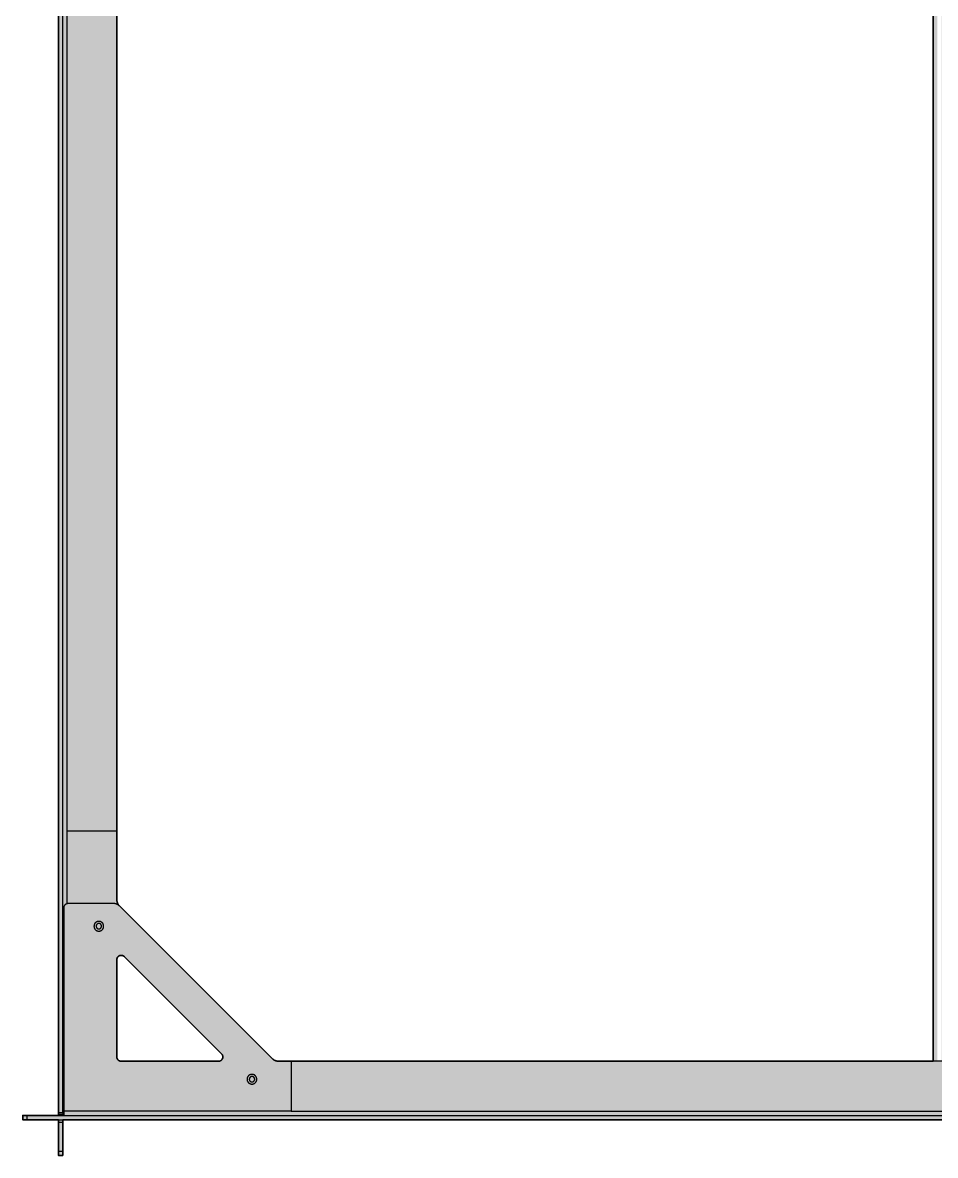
# Model space of a CAD drawing. Header units: millimetres. Extents: x 0 to 4956, y -1567 to 527.
# Drawn here: x 3262 to 4105, y -1567 to -520 of the extents above; entities that cross this region are included whole.
import ezdxf

# ---------------------------------------------------------------- set-up
doc = ezdxf.new("R2010")
doc.units = ezdxf.units.MM
doc.layers.add('Blocks', color=7, linetype='Continuous')
doc.layers.add('Blocks$Fill', color=7, linetype='Continuous', true_color=0xffffff)
doc.layers.add('Blocks$Inner', color=7, linetype='Continuous', lineweight=25, true_color=0x007f00)
doc.layers.add('Blocks$Outline', color=7, linetype='Continuous', lineweight=35, true_color=0xff3f3f)

# ---------------------------------------------------------------- blocks, each defined once
blk = doc.blocks.new('Connect bed 160x200 Top')
at = {"layer": 'Blocks$Fill'}
h = blk.add_hatch(color=256, dxfattribs=at)
h.paths.add_polyline_path([(296.5, -972.4), (296.5, -1003.2), (292.5, -1003.2), (292.5, -999.2), (292.5, -972.4), (292.5, -970.4), (292.5, -970.2), (263.5, -970.2), (259.5, -970.2), (259.5, -966.2), (263.5, -966.2), (292.5, -966.2), (292.5, -965.7), (292.5, -965.5), (292.5, 1053.3), (292.5, 1053.8), (259.5, 1053.8), (259.5, 1057.8), (263.3, 1057.8), (263.5, 1057.8), (292.5, 1057.8), (292.5, 1058), (292.5, 1086.8), (292.5, 1090.8), (296.5, 1090.8), (296.5, 1086.8), (296.5, 1058), (296.5, 1057.8), (1650, 1057.8), (1916.5, 1057.8), (1916.5, 1058), (1916.5, 1060), (1916.5, 1086.8), (1916.5, 1090.8), (1920.5, 1090.8), (1920.5, 1086.8), (1920.5, 1060), (1920.5, 1057.8), (1953.5, 1057.8), (1953.5, 1053.8), (1949.5, 1053.8), (1920.5, 1053.8), (1920.5, 1053.1), (1920.5, 1051.1), (1920.5, -965.5), (1920.5, -966.2), (1953.5, -966.2), (1953.5, -970.2), (1949.5, -970.2), (1920.5, -970.2), (1920.5, -970.4), (1920.5, -972.4), (1920.5, -999.2), (1920.5, -1003.2), (1916.5, -1003.2), (1916.5, -999.2), (1916.5, -972.4), (1916.5, -970.2), (1650, -970.2), (296.5, -970.2), (296.5, -970.4)], flags=0)
h.paths.add_polyline_path([(346.5, 1000), (346.5, 999.8), (346.5, 909.9), (346.5, 909.8), (346.5, 909.6), (346.5, 909.5), (346.5, 909.4), (346.5, 909.2), (346.6, 909.1), (346.6, 909), (346.6, 908.8), (346.7, 908.7), (346.7, 908.6), (346.8, 908.4), (346.8, 908.3), (346.9, 908.2), (346.9, 908), (347, 907.9), (347.1, 907.8), (347.2, 907.7), (347.2, 907.6), (347.3, 907.5), (347.4, 907.4), (347.5, 907.3), (347.6, 907.2), (347.7, 907.1), (347.8, 907), (347.9, 906.9), (348, 906.8), (348.1, 906.7), (348.2, 906.6), (348.3, 906.5), (348.5, 906.5), (348.6, 906.4), (348.7, 906.3), (348.8, 906.3), (349, 906.2), (349.1, 906.2), (349.2, 906.1), (349.3, 906.1), (349.5, 906), (349.6, 906), (349.8, 906), (349.9, 906), (350, 905.9), (350.2, 905.9), (350.3, 905.9), (350.4, 905.9), (350.6, 905.9), (350.7, 905.9), (350.9, 905.9), (351, 905.9), (351.1, 906), (351.3, 906), (351.4, 906), (351.5, 906.1), (351.7, 906.1), (351.8, 906.1), (351.9, 906.2), (352.1, 906.2), (352.2, 906.3), (352.3, 906.4), (352.4, 906.4), (352.6, 906.5), (352.7, 906.6), (352.8, 906.6), (352.9, 906.7), (353, 906.8), (353.1, 906.9), (353.2, 907), (353.3, 907.1), (443.2, 997), (443.3, 997.1), (443.4, 997.2), (443.5, 997.3), (443.6, 997.4), (443.7, 997.5), (443.8, 997.6), (443.8, 997.8), (443.9, 997.9), (444, 998), (444, 998.1), (444.1, 998.3), (444.1, 998.4), (444.2, 998.5), (444.2, 998.6), (444.3, 998.8), (444.3, 998.9), (444.3, 999.1), (444.4, 999.2), (444.4, 999.3), (444.4, 999.5), (444.4, 999.6), (444.4, 999.7), (444.4, 999.9), (444.4, 1000), (444.4, 1000.2), (444.4, 1000.3), (444.4, 1000.4), (444.3, 1000.6), (444.3, 1000.7), (444.3, 1000.8), (444.2, 1001), (444.2, 1001.1), (444.1, 1001.2), (444.1, 1001.4), (444, 1001.5), (444, 1001.6), (443.9, 1001.7), (443.9, 1001.9), (443.8, 1002), (443.7, 1002.1), (443.6, 1002.2), (443.5, 1002.3), (443.5, 1002.4), (443.4, 1002.5), (443.3, 1002.6), (443.2, 1002.7), (443.1, 1002.8), (443, 1002.9), (442.9, 1003), (442.7, 1003.1), (442.6, 1003.2), (442.5, 1003.2), (442.4, 1003.3), (442.3, 1003.4), (442.1, 1003.4), (442, 1003.5), (441.9, 1003.5), (441.8, 1003.6), (441.6, 1003.6), (441.5, 1003.7), (441.4, 1003.7), (441.2, 1003.7), (441.1, 1003.8), (441, 1003.8), (440.8, 1003.8), (440.7, 1003.8), (440.5, 1003.8), (440.4, 1003.8), (350.5, 1003.8), (350.3, 1003.8), (350.2, 1003.8), (350.1, 1003.8), (349.9, 1003.8), (349.8, 1003.8), (349.7, 1003.7), (349.5, 1003.7), (349.4, 1003.7), (349.3, 1003.6), (349.1, 1003.6), (349, 1003.6), (348.9, 1003.5), (348.8, 1003.4), (348.6, 1003.4), (348.5, 1003.3), (348.4, 1003.2), (348.3, 1003.2), (348.2, 1003.1), (348.1, 1003), (348, 1002.9), (347.9, 1002.8), (347.8, 1002.8), (347.7, 1002.7), (347.6, 1002.6), (347.5, 1002.5), (347.4, 1002.4), (347.3, 1002.2), (347.2, 1002.1), (347.1, 1002), (347.1, 1001.9), (347, 1001.8), (346.9, 1001.7), (346.9, 1001.5), (346.8, 1001.4), (346.8, 1001.3), (346.7, 1001.2), (346.7, 1001), (346.6, 1000.9), (346.6, 1000.8), (346.6, 1000.6), (346.5, 1000.5), (346.5, 1000.4), (346.5, 1000.2), (346.5, 1000.1)], flags=0)
h.paths.add_polyline_path([(1772.6, 1003.8), (1772.4, 1003.8), (1772.3, 1003.8), (1772.2, 1003.8), (1772, 1003.8), (1771.9, 1003.8), (1771.7, 1003.7), (1771.6, 1003.7), (1771.5, 1003.7), (1771.3, 1003.6), (1771.2, 1003.6), (1771.1, 1003.5), (1771, 1003.5), (1770.8, 1003.4), (1770.7, 1003.4), (1770.6, 1003.3), (1770.5, 1003.2), (1770.3, 1003.2), (1770.2, 1003.1), (1770.1, 1003), (1770, 1002.9), (1769.9, 1002.8), (1769.8, 1002.7), (1769.7, 1002.6), (1769.6, 1002.5), (1769.5, 1002.4), (1769.4, 1002.3), (1769.3, 1002.2), (1769.3, 1002.1), (1769.2, 1002), (1769.1, 1001.9), (1769.1, 1001.7), (1769, 1001.6), (1768.9, 1001.5), (1768.9, 1001.4), (1768.8, 1001.2), (1768.8, 1001.1), (1768.7, 1001), (1768.7, 1000.8), (1768.7, 1000.7), (1768.6, 1000.6), (1768.6, 1000.4), (1768.6, 1000.3), (1768.6, 1000.2), (1768.6, 1000), (1768.6, 999.9), (1768.6, 999.7), (1768.6, 999.6), (1768.6, 999.5), (1768.6, 999.3), (1768.6, 999.2), (1768.6, 999.1), (1768.7, 998.9), (1768.7, 998.8), (1768.7, 998.6), (1768.8, 998.5), (1768.8, 998.4), (1768.9, 998.3), (1768.9, 998.1), (1769, 998), (1769.1, 997.9), (1769.1, 997.8), (1769.2, 997.6), (1769.3, 997.5), (1769.4, 997.4), (1769.5, 997.3), (1769.6, 997.2), (1769.6, 997.1), (1769.7, 997), (1859.7, 907.1), (1859.8, 907), (1859.9, 906.9), (1860, 906.8), (1860.1, 906.7), (1860.2, 906.6), (1860.3, 906.6), (1860.4, 906.5), (1860.5, 906.4), (1860.7, 906.4), (1860.8, 906.3), (1860.9, 906.2), (1861, 906.2), (1861.2, 906.1), (1861.3, 906.1), (1861.4, 906.1), (1861.6, 906), (1861.7, 906), (1861.8, 906), (1862, 905.9), (1862.1, 905.9), (1862.3, 905.9), (1862.4, 905.9), (1862.5, 905.9), (1862.7, 905.9), (1862.8, 905.9), (1862.9, 905.9), (1863.1, 906), (1863.2, 906), (1863.4, 906), (1863.5, 906), (1863.6, 906.1), (1863.8, 906.1), (1863.9, 906.2), (1864, 906.2), (1864.1, 906.3), (1864.3, 906.3), (1864.4, 906.4), (1864.5, 906.5), (1864.6, 906.5), (1864.7, 906.6), (1864.9, 906.7), (1865, 906.8), (1865.1, 906.9), (1865.2, 907), (1865.3, 907.1), (1865.4, 907.2), (1865.5, 907.3), (1865.6, 907.4), (1865.7, 907.5), (1865.7, 907.6), (1865.8, 907.7), (1865.9, 907.8), (1866, 907.9), (1866, 908), (1866.1, 908.2), (1866.1, 908.3), (1866.2, 908.4), (1866.2, 908.6), (1866.3, 908.7), (1866.3, 908.8), (1866.4, 909), (1866.4, 909.1), (1866.4, 909.2), (1866.4, 909.4), (1866.5, 909.5), (1866.5, 909.6), (1866.5, 909.8), (1866.5, 909.9), (1866.5, 999.8), (1866.5, 1000), (1866.5, 1000.1), (1866.5, 1000.2), (1866.4, 1000.4), (1866.4, 1000.5), (1866.4, 1000.7), (1866.4, 1000.8), (1866.3, 1000.9), (1866.3, 1001.1), (1866.2, 1001.2), (1866.2, 1001.3), (1866.1, 1001.5), (1866.1, 1001.6), (1866, 1001.7), (1866, 1001.8), (1865.9, 1002), (1865.8, 1002.1), (1865.7, 1002.2), (1865.6, 1002.3), (1865.6, 1002.4), (1865.5, 1002.5), (1865.4, 1002.6), (1865.3, 1002.7), (1865.2, 1002.8), (1865.1, 1002.9), (1864.9, 1003), (1864.8, 1003.1), (1864.7, 1003.1), (1864.6, 1003.2), (1864.5, 1003.3), (1864.4, 1003.4), (1864.2, 1003.4), (1864.1, 1003.5), (1864, 1003.5), (1863.9, 1003.6), (1863.7, 1003.6), (1863.6, 1003.7), (1863.5, 1003.7), (1863.3, 1003.7), (1863.2, 1003.8), (1863, 1003.8), (1862.9, 1003.8), (1862.8, 1003.8), (1862.6, 1003.8), (1862.5, 1003.8)], flags=0)
h.paths.add_polyline_path([(1866.5, -912.3), (1866.5, -912.2), (1866.5, -822.3), (1866.5, -822.1), (1866.5, -822), (1866.5, -821.8), (1866.4, -821.7), (1866.4, -821.6), (1866.4, -821.4), (1866.4, -821.3), (1866.3, -821.2), (1866.3, -821), (1866.2, -820.9), (1866.2, -820.8), (1866.1, -820.6), (1866.1, -820.5), (1866, -820.4), (1866, -820.3), (1865.9, -820.1), (1865.8, -820), (1865.7, -819.9), (1865.7, -819.8), (1865.6, -819.7), (1865.5, -819.6), (1865.4, -819.5), (1865.3, -819.4), (1865.2, -819.3), (1865.1, -819.2), (1865, -819.1), (1864.9, -819), (1864.7, -819), (1864.6, -818.9), (1864.5, -818.8), (1864.4, -818.7), (1864.3, -818.7), (1864.1, -818.6), (1864, -818.6), (1863.9, -818.5), (1863.8, -818.5), (1863.6, -818.4), (1863.5, -818.4), (1863.4, -818.3), (1863.2, -818.3), (1863.1, -818.3), (1862.9, -818.3), (1862.8, -818.3), (1862.7, -818.3), (1862.5, -818.3), (1862.4, -818.3), (1862.3, -818.3), (1862.1, -818.3), (1862, -818.3), (1861.8, -818.3), (1861.7, -818.3), (1861.6, -818.4), (1861.4, -818.4), (1861.3, -818.4), (1861.2, -818.5), (1861, -818.5), (1860.9, -818.6), (1860.8, -818.6), (1860.7, -818.7), (1860.5, -818.8), (1860.4, -818.8), (1860.3, -818.9), (1860.2, -819), (1860.1, -819.1), (1860, -819.1), (1859.9, -819.2), (1859.8, -819.3), (1859.7, -819.4), (1769.7, -909.3), (1769.6, -909.4), (1769.6, -909.5), (1769.5, -909.6), (1769.4, -909.8), (1769.3, -909.9), (1769.2, -910), (1769.1, -910.1), (1769.1, -910.2), (1769, -910.3), (1768.9, -910.5), (1768.9, -910.6), (1768.8, -910.7), (1768.8, -910.9), (1768.7, -911), (1768.7, -911.1), (1768.7, -911.3), (1768.6, -911.4), (1768.6, -911.5), (1768.6, -911.7), (1768.6, -911.8), (1768.6, -911.9), (1768.6, -912.1), (1768.6, -912.2), (1768.6, -912.4), (1768.6, -912.5), (1768.6, -912.6), (1768.6, -912.8), (1768.6, -912.9), (1768.7, -913), (1768.7, -913.2), (1768.7, -913.3), (1768.8, -913.4), (1768.8, -913.6), (1768.9, -913.7), (1768.9, -913.8), (1769, -914), (1769.1, -914.1), (1769.1, -914.2), (1769.2, -914.3), (1769.3, -914.4), (1769.3, -914.5), (1769.4, -914.7), (1769.5, -914.8), (1769.6, -914.9), (1769.7, -915), (1769.8, -915.1), (1769.9, -915.2), (1770, -915.2), (1770.1, -915.3), (1770.2, -915.4), (1770.3, -915.5), (1770.5, -915.6), (1770.6, -915.6), (1770.7, -915.7), (1770.8, -915.8), (1771, -915.8), (1771.1, -915.9), (1771.2, -915.9), (1771.3, -916), (1771.5, -916), (1771.6, -916.1), (1771.7, -916.1), (1771.9, -916.1), (1772, -916.1), (1772.2, -916.1), (1772.3, -916.2), (1772.4, -916.2), (1772.6, -916.2), (1862.5, -916.2), (1862.6, -916.2), (1862.8, -916.2), (1862.9, -916.1), (1863, -916.1), (1863.2, -916.1), (1863.3, -916.1), (1863.5, -916), (1863.6, -916), (1863.7, -916), (1863.9, -915.9), (1864, -915.9), (1864.1, -915.8), (1864.2, -915.8), (1864.4, -915.7), (1864.5, -915.6), (1864.6, -915.6), (1864.7, -915.5), (1864.8, -915.4), (1864.9, -915.3), (1865.1, -915.2), (1865.2, -915.1), (1865.3, -915), (1865.4, -914.9), (1865.5, -914.8), (1865.6, -914.7), (1865.6, -914.6), (1865.7, -914.5), (1865.8, -914.4), (1865.9, -914.3), (1866, -914.2), (1866, -914), (1866.1, -913.9), (1866.1, -913.8), (1866.2, -913.7), (1866.2, -913.5), (1866.3, -913.4), (1866.3, -913.3), (1866.4, -913.1), (1866.4, -913), (1866.4, -912.9), (1866.4, -912.7), (1866.5, -912.6), (1866.5, -912.4)], flags=0)
h.paths.add_polyline_path([(1108.5, -916.2), (1108.5, 1003.8), (1104.5, 1003.8), (1104.5, -916.2)], flags=0)
h.paths.add_polyline_path([(440.4, -916.2), (440.5, -916.2), (440.7, -916.2), (440.8, -916.1), (441, -916.1), (441.1, -916.1), (441.2, -916.1), (441.4, -916.1), (441.5, -916), (441.6, -916), (441.8, -915.9), (441.9, -915.9), (442, -915.8), (442.1, -915.8), (442.3, -915.7), (442.4, -915.6), (442.5, -915.6), (442.6, -915.5), (442.7, -915.4), (442.9, -915.3), (443, -915.2), (443.1, -915.2), (443.2, -915.1), (443.3, -915), (443.4, -914.9), (443.5, -914.8), (443.5, -914.7), (443.6, -914.5), (443.7, -914.4), (443.8, -914.3), (443.9, -914.2), (443.9, -914.1), (444, -914), (444, -913.8), (444.1, -913.7), (444.1, -913.6), (444.2, -913.4), (444.2, -913.3), (444.3, -913.2), (444.3, -913), (444.3, -912.9), (444.4, -912.8), (444.4, -912.6), (444.4, -912.5), (444.4, -912.4), (444.4, -912.2), (444.4, -912.1), (444.4, -911.9), (444.4, -911.8), (444.4, -911.7), (444.4, -911.5), (444.3, -911.4), (444.3, -911.3), (444.3, -911.1), (444.2, -911), (444.2, -910.9), (444.1, -910.7), (444.1, -910.6), (444, -910.5), (444, -910.3), (443.9, -910.2), (443.8, -910.1), (443.8, -910), (443.7, -909.9), (443.6, -909.8), (443.5, -909.6), (443.4, -909.5), (443.3, -909.4), (443.2, -909.3), (353.3, -819.4), (353.2, -819.3), (353.1, -819.2), (353, -819.1), (352.9, -819.1), (352.8, -819), (352.7, -818.9), (352.6, -818.8), (352.4, -818.8), (352.3, -818.7), (352.2, -818.6), (352.1, -818.6), (351.9, -818.5), (351.8, -818.5), (351.7, -818.4), (351.5, -818.4), (351.4, -818.4), (351.3, -818.3), (351.1, -818.3), (351, -818.3), (350.9, -818.3), (350.7, -818.3), (350.6, -818.3), (350.4, -818.3), (350.3, -818.3), (350.2, -818.3), (350, -818.3), (349.9, -818.3), (349.8, -818.3), (349.6, -818.3), (349.5, -818.4), (349.3, -818.4), (349.2, -818.5), (349.1, -818.5), (349, -818.6), (348.8, -818.6), (348.7, -818.7), (348.6, -818.7), (348.5, -818.8), (348.3, -818.9), (348.2, -819), (348.1, -819), (348, -819.1), (347.9, -819.2), (347.8, -819.3), (347.7, -819.4), (347.6, -819.5), (347.5, -819.6), (347.4, -819.7), (347.3, -819.8), (347.2, -819.9), (347.2, -820), (347.1, -820.1), (347, -820.3), (346.9, -820.4), (346.9, -820.5), (346.8, -820.6), (346.8, -820.8), (346.7, -820.9), (346.7, -821), (346.6, -821.2), (346.6, -821.3), (346.6, -821.4), (346.5, -821.6), (346.5, -821.7), (346.5, -821.8), (346.5, -822), (346.5, -822.1), (346.5, -822.3), (346.5, -912.2), (346.5, -912.3), (346.5, -912.4), (346.5, -912.6), (346.5, -912.7), (346.5, -912.8), (346.6, -913), (346.6, -913.1), (346.6, -913.2), (346.7, -913.4), (346.7, -913.5), (346.8, -913.6), (346.8, -913.8), (346.9, -913.9), (346.9, -914), (347, -914.1), (347.1, -914.2), (347.1, -914.4), (347.2, -914.5), (347.3, -914.6), (347.4, -914.7), (347.5, -914.8), (347.6, -914.9), (347.7, -915), (347.8, -915.1), (347.9, -915.2), (348, -915.3), (348.1, -915.4), (348.2, -915.4), (348.3, -915.5), (348.4, -915.6), (348.5, -915.7), (348.6, -915.7), (348.8, -915.8), (348.9, -915.8), (349, -915.9), (349.1, -915.9), (349.3, -916), (349.4, -916), (349.5, -916.1), (349.7, -916.1), (349.8, -916.1), (349.9, -916.1), (350.1, -916.1), (350.2, -916.2), (350.3, -916.2), (350.5, -916.2)], flags=0)
h.paths.add_polyline_path([(1112.5, -916.2), (1650, -916.2), (1705.5, -916.2), (1717.4, -916.2), (1717.7, -916.2), (1718, -916.1), (1718.3, -916.1), (1718.5, -916.1), (1718.8, -916), (1719.1, -915.9), (1719.3, -915.9), (1719.6, -915.8), (1719.9, -915.7), (1720.1, -915.6), (1720.4, -915.5), (1720.6, -915.4), (1720.9, -915.3), (1721.1, -915.1), (1721.3, -915), (1721.6, -914.9), (1721.8, -914.7), (1722, -914.5), (1722.2, -914.4), (1722.4, -914.2), (1722.6, -914), (1722.8, -913.8), (1864.1, -772.5), (1864.5, -772.1), (1864.7, -771.9), (1864.9, -771.7), (1865, -771.5), (1865.2, -771.2), (1865.3, -771), (1865.5, -770.8), (1865.6, -770.5), (1865.7, -770.3), (1865.8, -770), (1865.9, -769.8), (1866, -769.5), (1866.1, -769.3), (1866.2, -769), (1866.3, -768.7), (1866.3, -768.5), (1866.4, -768.2), (1866.4, -767.9), (1866.4, -767.7), (1866.5, -767.4), (1866.5, -767.1), (1866.5, -766.9), (1866.5, 854.8), (1866.5, 855.1), (1866.4, 855.3), (1866.4, 855.6), (1866.4, 855.9), (1866.3, 856.1), (1866.3, 856.4), (1866.2, 856.7), (1866.1, 856.9), (1866, 857.2), (1865.9, 857.5), (1865.8, 857.7), (1865.7, 858), (1865.6, 858.2), (1865.5, 858.4), (1865.3, 858.7), (1865.2, 858.9), (1865, 859.1), (1864.9, 859.4), (1864.7, 859.6), (1864.5, 859.8), (1864.3, 860), (1864.1, 860.2), (1722.6, 1001.7), (1722.4, 1001.9), (1722.2, 1002), (1722, 1002.2), (1721.8, 1002.4), (1721.6, 1002.5), (1721.3, 1002.7), (1721.1, 1002.8), (1720.9, 1002.9), (1720.6, 1003.1), (1720.4, 1003.2), (1720.1, 1003.3), (1719.9, 1003.4), (1719.6, 1003.5), (1719.3, 1003.5), (1719.1, 1003.6), (1718.8, 1003.7), (1718.5, 1003.7), (1718.3, 1003.8), (1718, 1003.8), (1717.7, 1003.8), (1717.4, 1003.8), (1717.2, 1003.8), (1705.5, 1003.8), (1650, 1003.8), (1112.5, 1003.8)], flags=0)
h.paths.add_polyline_path([(507.5, -916.2), (1100.5, -916.2), (1100.5, 1003.8), (507.5, 1003.8), (495.8, 1003.8), (495.3, 1003.8), (495, 1003.8), (494.7, 1003.8), (494.4, 1003.7), (494.2, 1003.7), (493.9, 1003.6), (493.6, 1003.5), (493.4, 1003.5), (493.1, 1003.4), (492.9, 1003.3), (492.6, 1003.2), (492.4, 1003.1), (492.1, 1002.9), (491.9, 1002.8), (491.6, 1002.7), (491.4, 1002.5), (491.2, 1002.4), (491, 1002.2), (490.8, 1002), (490.5, 1001.9), (490.3, 1001.7), (490.1, 1001.5), (348.9, 860.2), (348.3, 859.6), (348.1, 859.4), (348, 859.1), (347.8, 858.9), (347.7, 858.7), (347.5, 858.4), (347.4, 858.2), (347.3, 858), (347.2, 857.7), (347.1, 857.5), (347, 857.2), (346.9, 856.9), (346.8, 856.7), (346.7, 856.4), (346.7, 856.1), (346.6, 855.9), (346.6, 855.6), (346.6, 855.3), (346.5, 855.1), (346.5, 854.8), (346.5, 854.5), (346.5, 790.8), (346.5, -703.2), (346.5, -767.1), (346.5, -767.4), (346.6, -767.7), (346.6, -767.9), (346.6, -768.2), (346.7, -768.5), (346.7, -768.7), (346.8, -769), (346.9, -769.3), (347, -769.5), (347.1, -769.8), (347.2, -770), (347.3, -770.3), (347.4, -770.5), (347.5, -770.8), (347.7, -771), (347.8, -771.2), (348, -771.5), (348.1, -771.7), (348.3, -771.9), (348.5, -772.1), (348.9, -772.5), (490.3, -914), (490.5, -914.2), (490.8, -914.4), (491, -914.5), (491.2, -914.7), (491.4, -914.9), (491.6, -915), (491.9, -915.1), (492.1, -915.3), (492.4, -915.4), (492.6, -915.5), (492.9, -915.6), (493.1, -915.7), (493.4, -915.8), (493.6, -915.9), (493.9, -915.9), (494.2, -916), (494.4, -916.1), (494.7, -916.1), (495, -916.1), (495.3, -916.2), (495.5, -916.2), (495.8, -916.2)], flags=0)
at = {"layer": 'Blocks$Inner'}
for p, q in [((1100.5, 1003.8), (1100.5, -916.2)), ((300.5, -770.3), (300.5, 858)), ((1650, -916.2), (507.5, -916.2)), ((296.5, -949.2), (297.7, -949.2)), ((297.7, -966.2), (297.7, -962.2)), ((507.5, -962.2), (1650, -962.2)), ((263.5, -966.2), (1650, -966.2)), ((263.5, -970.2), (1650, -970.2)), ((292.5, -965.7), (292.5, -966.2)), ((296.5, -966.2), (296.5, -965.7))]:
    blk.add_line(p, q, dxfattribs=at)
for points in [[(292.5, 1053.3), (292.5, 1053.1), (292.5, 1051.1), (292.5, -963.5), (292.5, -965.5)], [(292.5, -963.5), (296.5, -963.5), (296.5, 1051.1)], [(346.5, 790.8), (346.5, -703.2)], [(300.5, -703.2), (346.5, -703.2), (346.5, -766.9), (346.5, -767.1), (346.5, -767.4), (346.6, -767.7), (346.6, -767.9), (346.6, -768.2), (346.7, -768.5), (346.7, -768.7), (346.8, -769), (346.9, -769.3), (347, -769.5), (347.1, -769.8), (347.2, -770), (347.3, -770.3), (347.4, -770.5), (347.5, -770.8), (347.7, -771), (347.8, -771.2), (348, -771.5), (348.1, -771.7), (348.3, -771.9), (348.5, -772.1), (348.7, -772.3), (348.9, -772.5)], [(350.2, -818.3), (350.1, -818.3), (349.9, -818.3), (349.8, -818.3), (349.7, -818.3), (349.5, -818.4), (349.4, -818.4), (349.3, -818.5), (349.1, -818.5), (349, -818.5), (348.9, -818.6), (348.7, -818.7), (348.6, -818.7), (348.5, -818.8), (348.4, -818.9), (348.3, -818.9), (348.2, -819), (348, -819.1), (347.9, -819.2), (347.8, -819.3), (347.7, -819.4), (347.6, -819.5), (347.5, -819.6), (347.4, -819.7), (347.4, -819.8), (347.3, -819.9), (347.2, -820), (347.1, -820.1), (347, -820.3), (347, -820.4), (346.9, -820.5), (346.9, -820.6), (346.8, -820.8), (346.8, -820.9), (346.7, -821), (346.7, -821.2), (346.6, -821.3), (346.6, -821.4), (346.6, -821.6), (346.6, -821.7), (346.5, -821.8), (346.5, -822), (346.5, -822.1), (346.5, -822.3), (346.5, -912.2), (346.5, -912.3), (346.5, -912.4), (346.5, -912.6), (346.6, -912.7), (346.6, -912.9), (346.6, -913), (346.6, -913.1), (346.7, -913.3), (346.7, -913.4), (346.7, -913.5), (346.8, -913.6), (346.9, -913.8), (346.9, -913.9), (347, -914), (347, -914.1), (347.1, -914.3), (347.2, -914.4), (347.3, -914.5), (347.3, -914.6), (347.4, -914.7), (347.5, -914.8), (347.6, -914.9), (347.7, -915), (347.8, -915.1), (347.9, -915.2), (348, -915.3), (348.1, -915.4), (348.2, -915.5), (348.3, -915.5), (348.5, -915.6), (348.6, -915.7), (348.7, -915.7), (348.8, -915.8), (349, -915.9), (349.1, -915.9), (349.2, -916), (349.3, -916), (349.5, -916), (349.6, -916.1), (349.7, -916.1), (349.9, -916.1), (350, -916.1), (350.2, -916.2)], [(296.5, -963.5), (296.5, -965.5), (292.5, -965.5), (292.5, -965.7), (296.5, -965.7), (296.5, -965.5)], [(292.5, -970.2), (292.5, -970.4), (296.5, -970.4), (296.5, -970.2)], [(292.5, -970.4), (292.5, -972.4), (296.5, -972.4), (296.5, -970.4)], [(292.5, -999.2), (292.5, -1003.2), (296.5, -1003.2), (296.5, -999.2), (296.5, -972.4)], [(292.5, -972.4), (292.5, -999.2), (296.5, -999.2)]]:
    blk.add_lwpolyline(points, dxfattribs=at)
for points in [[(507.5, -962.2), (297.7, -962.2), (297.7, -774.2), (297.7, -774), (297.7, -773.9), (297.7, -773.8), (297.7, -773.6), (297.7, -773.5), (297.8, -773.4), (297.8, -773.2), (297.8, -773.1), (297.9, -773), (297.9, -772.8), (298, -772.7), (298, -772.6), (298.1, -772.5), (298.1, -772.3), (298.2, -772.2), (298.3, -772.1), (298.3, -772), (298.4, -771.9), (298.5, -771.8), (298.6, -771.6), (298.7, -771.5), (298.8, -771.4), (298.9, -771.3), (299, -771.2), (299.1, -771.2), (299.2, -771.1), (299.3, -771), (299.4, -770.9), (299.5, -770.8), (299.6, -770.8), (299.7, -770.7), (299.8, -770.6), (300, -770.6), (300.1, -770.5), (300.2, -770.4), (300.3, -770.4), (300.5, -770.4), (300.6, -770.3), (300.7, -770.3), (300.9, -770.3), (301, -770.2), (301.1, -770.2), (301.3, -770.2), (301.4, -770.2), (301.5, -770.2), (301.7, -770.2), (343.2, -770.2), (343.4, -770.2), (343.7, -770.2), (344, -770.2), (344.3, -770.2), (344.5, -770.3), (344.8, -770.3), (345.1, -770.4), (345.3, -770.5), (345.6, -770.5), (345.9, -770.6), (346.1, -770.7), (346.4, -770.8), (346.6, -770.9), (346.9, -771.1), (347.1, -771.2), (347.3, -771.3), (347.6, -771.5), (347.8, -771.6), (348, -771.8), (348.2, -772), (348.4, -772.1), (348.6, -772.3), (348.8, -772.5), (490.1, -913.8), (490.3, -914), (490.5, -914.2), (490.8, -914.4), (491, -914.5), (491.2, -914.7), (491.4, -914.9), (491.6, -915), (491.9, -915.1), (492.1, -915.3), (492.4, -915.4), (492.6, -915.5), (492.9, -915.6), (493.1, -915.7), (493.4, -915.8), (493.6, -915.9), (493.9, -915.9), (494.2, -916), (494.4, -916.1), (494.7, -916.1), (495, -916.1), (495.3, -916.2), (495.5, -916.2), (495.8, -916.2), (507.5, -916.2)], [(334.3, -791.2), (334.3, -791.1), (334.3, -790.9), (334.3, -790.8), (334.3, -790.6), (334.2, -790.5), (334.2, -790.3), (334.2, -790.2), (334.1, -790), (334.1, -789.9), (334, -789.7), (334, -789.6), (333.9, -789.4), (333.8, -789.3), (333.8, -789.2), (333.7, -789), (333.6, -788.9), (333.5, -788.8), (333.4, -788.6), (333.3, -788.5), (333.2, -788.4), (333.1, -788.3), (333, -788.2), (332.9, -788.1), (332.8, -788), (332.6, -787.9), (332.5, -787.8), (332.4, -787.7), (332.3, -787.6), (332.1, -787.5), (332, -787.4), (331.9, -787.4), (331.7, -787.3), (331.6, -787.2), (331.4, -787.2), (331.3, -787.1), (331.1, -787.1), (331, -787), (330.8, -787), (330.7, -787), (330.5, -786.9), (330.4, -786.9), (330.2, -786.9), (330.1, -786.9), (329.9, -786.9), (329.8, -786.9), (329.6, -786.9), (329.5, -786.9), (329.3, -786.9), (329.1, -786.9), (329, -787), (328.8, -787), (328.7, -787), (328.5, -787.1), (328.4, -787.1), (328.2, -787.2), (328.1, -787.2), (328, -787.3), (327.8, -787.4), (327.7, -787.4), (327.5, -787.5), (327.4, -787.6), (327.3, -787.7), (327.2, -787.8), (327, -787.9), (326.9, -788), (326.8, -788.1), (326.7, -788.2), (326.6, -788.3), (326.5, -788.4), (326.4, -788.5), (326.3, -788.6), (326.2, -788.8), (326.1, -788.9), (326, -789), (325.9, -789.2), (325.9, -789.3), (325.8, -789.4), (325.7, -789.6), (325.7, -789.7), (325.6, -789.9), (325.6, -790), (325.5, -790.2), (325.5, -790.3), (325.4, -790.5), (325.4, -790.6), (325.4, -790.8), (325.4, -790.9), (325.4, -791.1), (325.3, -791.2), (325.3, -791.4), (325.3, -791.5), (325.4, -791.7), (325.4, -791.9), (325.4, -792), (325.4, -792.2), (325.4, -792.3), (325.5, -792.5), (325.5, -792.6), (325.6, -792.8), (325.6, -792.9), (325.7, -793.1), (325.7, -793.2), (325.8, -793.3), (325.9, -793.5), (325.9, -793.6), (326, -793.8), (326.1, -793.9), (326.2, -794), (326.3, -794.1), (326.4, -794.3), (326.5, -794.4), (326.6, -794.5), (326.7, -794.6), (326.8, -794.7), (326.9, -794.8), (327, -794.9), (327.2, -795), (327.3, -795.1), (327.4, -795.2), (327.5, -795.3), (327.7, -795.3), (327.8, -795.4), (328, -795.5), (328.1, -795.5), (328.2, -795.6), (328.4, -795.7), (328.5, -795.7), (328.7, -795.7), (328.8, -795.8), (329, -795.8), (329.1, -795.8), (329.3, -795.9), (329.5, -795.9), (329.6, -795.9), (329.8, -795.9), (329.9, -795.9), (330.1, -795.9), (330.2, -795.9), (330.4, -795.9), (330.5, -795.8), (330.7, -795.8), (330.8, -795.8), (331, -795.7), (331.1, -795.7), (331.3, -795.7), (331.4, -795.6), (331.6, -795.5), (331.7, -795.5), (331.9, -795.4), (332, -795.3), (332.1, -795.3), (332.3, -795.2), (332.4, -795.1), (332.5, -795), (332.6, -794.9), (332.8, -794.8), (332.9, -794.7), (333, -794.6), (333.1, -794.5), (333.2, -794.4), (333.3, -794.3), (333.4, -794.1), (333.5, -794), (333.6, -793.9), (333.7, -793.8), (333.8, -793.6), (333.8, -793.5), (333.9, -793.3), (334, -793.2), (334, -793.1), (334.1, -792.9), (334.1, -792.8), (334.2, -792.6), (334.2, -792.5), (334.2, -792.3), (334.3, -792.2), (334.3, -792), (334.3, -791.9), (334.3, -791.7), (334.3, -791.5), (334.3, -791.4)], [(330, -793.9), (330, -793.9), (330.1, -793.9), (330.2, -793.9), (330.3, -793.9), (330.4, -793.8), (330.5, -793.8), (330.6, -793.8), (330.6, -793.8), (330.7, -793.7), (330.8, -793.7), (330.9, -793.7), (331, -793.6), (331, -793.6), (331.1, -793.6), (331.2, -793.5), (331.3, -793.5), (331.3, -793.4), (331.4, -793.4), (331.5, -793.3), (331.5, -793.3), (331.6, -793.2), (331.7, -793.1), (331.7, -793.1), (331.8, -793), (331.8, -793), (331.9, -792.9), (331.9, -792.8), (332, -792.7), (332, -792.7), (332.1, -792.6), (332.1, -792.5), (332.1, -792.4), (332.2, -792.4), (332.2, -792.3), (332.2, -792.2), (332.3, -792.1), (332.3, -792), (332.3, -791.9), (332.3, -791.9), (332.3, -791.8), (332.4, -791.7), (332.4, -791.6), (332.4, -791.5), (332.4, -791.4), (332.4, -791.3), (332.4, -791.3), (332.4, -791.2), (332.4, -791.1), (332.3, -791), (332.3, -790.9), (332.3, -790.8), (332.3, -790.8), (332.3, -790.7), (332.2, -790.6), (332.2, -790.5), (332.2, -790.4), (332.1, -790.3), (332.1, -790.3), (332.1, -790.2), (332, -790.1), (332, -790), (331.9, -790), (331.9, -789.9), (331.8, -789.8), (331.8, -789.8), (331.7, -789.7), (331.7, -789.6), (331.6, -789.6), (331.5, -789.5), (331.5, -789.5), (331.4, -789.4), (331.3, -789.4), (331.3, -789.3), (331.2, -789.3), (331.1, -789.2), (331, -789.2), (331, -789.1), (330.9, -789.1), (330.8, -789.1), (330.7, -789), (330.6, -789), (330.6, -789), (330.5, -789), (330.4, -788.9), (330.3, -788.9), (330.2, -788.9), (330.1, -788.9), (330, -788.9), (330, -788.9), (329.9, -788.9), (329.8, -788.9), (329.7, -788.9), (329.6, -788.9), (329.5, -788.9), (329.4, -788.9), (329.4, -788.9), (329.3, -789), (329.2, -789), (329.1, -789), (329, -789), (328.9, -789.1), (328.9, -789.1), (328.8, -789.1), (328.7, -789.2), (328.6, -789.2), (328.6, -789.3), (328.5, -789.3), (328.4, -789.4), (328.3, -789.4), (328.3, -789.5), (328.2, -789.5), (328.1, -789.6), (328.1, -789.6), (328, -789.7), (328, -789.8), (327.9, -789.8), (327.9, -789.9), (327.8, -790), (327.8, -790), (327.7, -790.1), (327.7, -790.2), (327.6, -790.3), (327.6, -790.3), (327.6, -790.4), (327.5, -790.5), (327.5, -790.6), (327.5, -790.7), (327.5, -790.8), (327.4, -790.8), (327.4, -790.9), (327.4, -791), (327.4, -791.1), (327.4, -791.2), (327.4, -791.3), (327.4, -791.3), (327.4, -791.4), (327.4, -791.5), (327.4, -791.6), (327.4, -791.7), (327.4, -791.8), (327.4, -791.9), (327.4, -791.9), (327.5, -792), (327.5, -792.1), (327.5, -792.2), (327.5, -792.3), (327.6, -792.4), (327.6, -792.4), (327.6, -792.5), (327.7, -792.6), (327.7, -792.7), (327.8, -792.7), (327.8, -792.8), (327.9, -792.9), (327.9, -793), (328, -793), (328, -793.1), (328.1, -793.1), (328.1, -793.2), (328.2, -793.3), (328.3, -793.3), (328.3, -793.4), (328.4, -793.4), (328.5, -793.5), (328.6, -793.5), (328.6, -793.6), (328.7, -793.6), (328.8, -793.6), (328.9, -793.7), (328.9, -793.7), (329, -793.7), (329.1, -793.8), (329.2, -793.8), (329.3, -793.8), (329.4, -793.8), (329.4, -793.9), (329.5, -793.9), (329.6, -793.9), (329.7, -793.9), (329.8, -793.9), (329.9, -793.9)], [(440.4, -916.2), (440.5, -916.2), (440.7, -916.2), (440.8, -916.1), (441, -916.1), (441.1, -916.1), (441.2, -916.1), (441.4, -916.1), (441.5, -916), (441.6, -916), (441.8, -915.9), (441.9, -915.9), (442, -915.8), (442.1, -915.8), (442.3, -915.7), (442.4, -915.6), (442.5, -915.6), (442.6, -915.5), (442.7, -915.4), (442.9, -915.3), (443, -915.2), (443.1, -915.2), (443.2, -915.1), (443.3, -915), (443.4, -914.9), (443.5, -914.8), (443.5, -914.7), (443.6, -914.5), (443.7, -914.4), (443.8, -914.3), (443.9, -914.2), (443.9, -914.1), (444, -914), (444, -913.8), (444.1, -913.7), (444.1, -913.6), (444.2, -913.4), (444.2, -913.3), (444.3, -913.2), (444.3, -913), (444.3, -912.9), (444.4, -912.8), (444.4, -912.6), (444.4, -912.5), (444.4, -912.4), (444.4, -912.2), (444.4, -912.1), (444.4, -911.9), (444.4, -911.8), (444.4, -911.7), (444.4, -911.5), (444.3, -911.4), (444.3, -911.3), (444.3, -911.1), (444.2, -911), (444.2, -910.9), (444.1, -910.7), (444.1, -910.6), (444, -910.5), (444, -910.3), (443.9, -910.2), (443.8, -910.1), (443.8, -910), (443.7, -909.9), (443.6, -909.8), (443.5, -909.6), (443.4, -909.5), (443.3, -909.4), (443.2, -909.3), (353.3, -819.4), (353.2, -819.3), (353.1, -819.2), (353, -819.1), (352.9, -819.1), (352.8, -819), (352.7, -818.9), (352.6, -818.8), (352.4, -818.8), (352.3, -818.7), (352.2, -818.6), (352.1, -818.6), (351.9, -818.5), (351.8, -818.5), (351.7, -818.4), (351.5, -818.4), (351.4, -818.4), (351.3, -818.3), (351.1, -818.3), (351, -818.3), (350.9, -818.3), (350.7, -818.3), (350.6, -818.3), (350.4, -818.3), (350.3, -818.3), (350.2, -818.3), (350, -818.3), (349.9, -818.3), (349.8, -818.3), (349.6, -818.3), (349.5, -818.4), (349.3, -818.4), (349.2, -818.5), (349.1, -818.5), (349, -818.6), (348.8, -818.6), (348.7, -818.7), (348.6, -818.7), (348.5, -818.8), (348.3, -818.9), (348.2, -819), (348.1, -819), (348, -819.1), (347.9, -819.2), (347.8, -819.3), (347.7, -819.4), (347.6, -819.5), (347.5, -819.6), (347.4, -819.7), (347.3, -819.8), (347.2, -819.9), (347.2, -820), (347.1, -820.1), (347, -820.3), (346.9, -820.4), (346.9, -820.5), (346.8, -820.6), (346.8, -820.8), (346.7, -820.9), (346.7, -821), (346.6, -821.2), (346.6, -821.3), (346.6, -821.4), (346.5, -821.6), (346.5, -821.7), (346.5, -821.8), (346.5, -822), (346.5, -822.1), (346.5, -822.3), (346.5, -912.2), (346.5, -912.3), (346.5, -912.4), (346.5, -912.6), (346.5, -912.7), (346.5, -912.8), (346.6, -913), (346.6, -913.1), (346.6, -913.2), (346.7, -913.4), (346.7, -913.5), (346.8, -913.6), (346.8, -913.8), (346.9, -913.9), (346.9, -914), (347, -914.1), (347.1, -914.2), (347.1, -914.4), (347.2, -914.5), (347.3, -914.6), (347.4, -914.7), (347.5, -914.8), (347.6, -914.9), (347.7, -915), (347.8, -915.1), (347.9, -915.2), (348, -915.3), (348.1, -915.4), (348.2, -915.4), (348.3, -915.5), (348.4, -915.6), (348.5, -915.7), (348.6, -915.7), (348.8, -915.8), (348.9, -915.8), (349, -915.9), (349.1, -915.9), (349.3, -916), (349.4, -916), (349.5, -916.1), (349.7, -916.1), (349.8, -916.1), (349.9, -916.1), (350.1, -916.1), (350.2, -916.2), (350.3, -916.2), (350.5, -916.2)], [(475.8, -932.7), (475.8, -932.5), (475.7, -932.3), (475.7, -932.2), (475.7, -932), (475.7, -931.9), (475.6, -931.7), (475.6, -931.6), (475.5, -931.4), (475.5, -931.3), (475.4, -931.1), (475.4, -931), (475.3, -930.9), (475.2, -930.7), (475.2, -930.6), (475.1, -930.5), (475, -930.3), (474.9, -930.2), (474.8, -930.1), (474.7, -929.9), (474.6, -929.8), (474.5, -929.7), (474.4, -929.6), (474.3, -929.5), (474.2, -929.4), (474.1, -929.3), (473.9, -929.2), (473.8, -929.1), (473.7, -929), (473.6, -928.9), (473.4, -928.9), (473.3, -928.8), (473.1, -928.7), (473, -928.7), (472.9, -928.6), (472.7, -928.6), (472.6, -928.5), (472.4, -928.5), (472.3, -928.4), (472.1, -928.4), (472, -928.4), (471.8, -928.3), (471.7, -928.3), (471.5, -928.3), (471.3, -928.3), (471.2, -928.3), (471, -928.3), (470.9, -928.3), (470.7, -928.3), (470.6, -928.4), (470.4, -928.4), (470.3, -928.4), (470.1, -928.5), (470, -928.5), (469.8, -928.6), (469.7, -928.6), (469.5, -928.7), (469.4, -928.7), (469.2, -928.8), (469.1, -928.9), (469, -928.9), (468.8, -929), (468.7, -929.1), (468.6, -929.2), (468.5, -929.3), (468.3, -929.4), (468.2, -929.5), (468.1, -929.6), (468, -929.7), (467.9, -929.8), (467.8, -929.9), (467.7, -930.1), (467.6, -930.2), (467.5, -930.3), (467.4, -930.5), (467.4, -930.6), (467.3, -930.7), (467.2, -930.9), (467.1, -931), (467.1, -931.1), (467, -931.3), (467, -931.4), (466.9, -931.6), (466.9, -931.7), (466.9, -931.9), (466.8, -932), (466.8, -932.2), (466.8, -932.3), (466.8, -932.5), (466.8, -932.7), (466.8, -932.8), (466.8, -933), (466.8, -933.1), (466.8, -933.3), (466.8, -933.4), (466.8, -933.6), (466.9, -933.7), (466.9, -933.9), (466.9, -934), (467, -934.2), (467, -934.3), (467.1, -934.5), (467.1, -934.6), (467.2, -934.8), (467.3, -934.9), (467.4, -935), (467.4, -935.2), (467.5, -935.3), (467.6, -935.4), (467.7, -935.6), (467.8, -935.7), (467.9, -935.8), (468, -935.9), (468.1, -936), (468.2, -936.1), (468.3, -936.2), (468.5, -936.3), (468.6, -936.4), (468.7, -936.5), (468.8, -936.6), (469, -936.7), (469.1, -936.8), (469.2, -936.8), (469.4, -936.9), (469.5, -937), (469.7, -937), (469.8, -937.1), (470, -937.1), (470.1, -937.2), (470.3, -937.2), (470.4, -937.2), (470.6, -937.3), (470.7, -937.3), (470.9, -937.3), (471, -937.3), (471.2, -937.3), (471.3, -937.3), (471.5, -937.3), (471.7, -937.3), (471.8, -937.3), (472, -937.3), (472.1, -937.2), (472.3, -937.2), (472.4, -937.2), (472.6, -937.1), (472.7, -937.1), (472.9, -937), (473, -937), (473.1, -936.9), (473.3, -936.8), (473.4, -936.8), (473.6, -936.7), (473.7, -936.6), (473.8, -936.5), (473.9, -936.4), (474.1, -936.3), (474.2, -936.2), (474.3, -936.1), (474.4, -936), (474.5, -935.9), (474.6, -935.8), (474.7, -935.7), (474.8, -935.6), (474.9, -935.4), (475, -935.3), (475.1, -935.2), (475.2, -935), (475.2, -934.9), (475.3, -934.8), (475.4, -934.6), (475.4, -934.5), (475.5, -934.3), (475.5, -934.2), (475.6, -934), (475.6, -933.9), (475.7, -933.7), (475.7, -933.6), (475.7, -933.4), (475.7, -933.3), (475.8, -933.1), (475.8, -933), (475.8, -932.8)], [(471.4, -935.3), (471.5, -935.3), (471.5, -935.3), (471.6, -935.3), (471.7, -935.3), (471.8, -935.3), (471.9, -935.2), (472, -935.2), (472.1, -935.2), (472.1, -935.2), (472.2, -935.1), (472.3, -935.1), (472.4, -935.1), (472.5, -935), (472.5, -935), (472.6, -934.9), (472.7, -934.9), (472.7, -934.8), (472.8, -934.8), (472.9, -934.7), (472.9, -934.7), (473, -934.6), (473.1, -934.6), (473.1, -934.5), (473.2, -934.4), (473.2, -934.4), (473.3, -934.3), (473.3, -934.2), (473.4, -934.2), (473.4, -934.1), (473.5, -934), (473.5, -933.9), (473.6, -933.9), (473.6, -933.8), (473.6, -933.7), (473.7, -933.6), (473.7, -933.5), (473.7, -933.5), (473.7, -933.4), (473.7, -933.3), (473.8, -933.2), (473.8, -933.1), (473.8, -933), (473.8, -932.9), (473.8, -932.9), (473.8, -932.8), (473.8, -932.7), (473.8, -932.6), (473.8, -932.5), (473.8, -932.4), (473.7, -932.3), (473.7, -932.3), (473.7, -932.2), (473.7, -932.1), (473.7, -932), (473.6, -931.9), (473.6, -931.8), (473.6, -931.8), (473.5, -931.7), (473.5, -931.6), (473.4, -931.5), (473.4, -931.5), (473.3, -931.4), (473.3, -931.3), (473.2, -931.3), (473.2, -931.2), (473.1, -931.1), (473.1, -931.1), (473, -931), (472.9, -930.9), (472.9, -930.9), (472.8, -930.8), (472.7, -930.8), (472.7, -930.7), (472.6, -930.7), (472.5, -930.6), (472.5, -930.6), (472.4, -930.6), (472.3, -930.5), (472.2, -930.5), (472.1, -930.5), (472.1, -930.4), (472, -930.4), (471.9, -930.4), (471.8, -930.4), (471.7, -930.4), (471.6, -930.3), (471.5, -930.3), (471.5, -930.3), (471.4, -930.3), (471.3, -930.3), (471.2, -930.3), (471.1, -930.3), (471, -930.3), (470.9, -930.3), (470.9, -930.4), (470.8, -930.4), (470.7, -930.4), (470.6, -930.4), (470.5, -930.4), (470.4, -930.5), (470.4, -930.5), (470.3, -930.5), (470.2, -930.6), (470.1, -930.6), (470.1, -930.6), (470, -930.7), (469.9, -930.7), (469.8, -930.8), (469.8, -930.8), (469.7, -930.9), (469.6, -930.9), (469.6, -931), (469.5, -931.1), (469.4, -931.1), (469.4, -931.2), (469.3, -931.3), (469.3, -931.3), (469.2, -931.4), (469.2, -931.5), (469.1, -931.5), (469.1, -931.6), (469.1, -931.7), (469, -931.8), (469, -931.8), (469, -931.9), (468.9, -932), (468.9, -932.1), (468.9, -932.2), (468.9, -932.3), (468.8, -932.3), (468.8, -932.4), (468.8, -932.5), (468.8, -932.6), (468.8, -932.7), (468.8, -932.8), (468.8, -932.9), (468.8, -932.9), (468.8, -933), (468.8, -933.1), (468.8, -933.2), (468.8, -933.3), (468.9, -933.4), (468.9, -933.5), (468.9, -933.5), (468.9, -933.6), (469, -933.7), (469, -933.8), (469, -933.9), (469.1, -933.9), (469.1, -934), (469.1, -934.1), (469.2, -934.2), (469.2, -934.2), (469.3, -934.3), (469.3, -934.4), (469.4, -934.4), (469.4, -934.5), (469.5, -934.6), (469.6, -934.6), (469.6, -934.7), (469.7, -934.7), (469.8, -934.8), (469.8, -934.8), (469.9, -934.9), (470, -934.9), (470.1, -935), (470.1, -935), (470.2, -935.1), (470.3, -935.1), (470.4, -935.1), (470.4, -935.2), (470.5, -935.2), (470.6, -935.2), (470.7, -935.2), (470.8, -935.3), (470.9, -935.3), (470.9, -935.3), (471, -935.3), (471.1, -935.3), (471.2, -935.3), (471.3, -935.3)], [(263.5, -970.2), (263.5, -966.2), (259.5, -966.2), (259.5, -970.2)]]:
    blk.add_lwpolyline(points, close=True, dxfattribs=at)
at = {"layer": 'Blocks$Outline'}
for points in [[(292.5, -965.5), (292.5, -963.5), (292.5, 1051.1), (292.5, 1053.1), (292.5, 1053.3)], [(1100.5, -916.2), (1100.5, 1003.8)], [(346.5, 790.8), (346.5, -703.2)], [(346.5, -703.2), (346.5, -766.9), (346.5, -767.1), (346.5, -767.4), (346.6, -767.7), (346.6, -767.9), (346.6, -768.2), (346.7, -768.5), (346.7, -768.7), (346.8, -769), (346.9, -769.3), (347, -769.5), (347.1, -769.8), (347.2, -770), (347.3, -770.3), (347.4, -770.5), (347.5, -770.8), (347.7, -771), (347.8, -771.2), (348, -771.5), (348.1, -771.7), (348.3, -771.9), (348.5, -772.1), (348.7, -772.3), (348.9, -772.5)], [(348.9, -772.5), (490.1, -913.8), (490.3, -914), (490.5, -914.2), (490.8, -914.4), (491, -914.5), (491.2, -914.7), (491.4, -914.9), (491.6, -915), (491.9, -915.1), (492.1, -915.3), (492.4, -915.4), (492.6, -915.5), (492.9, -915.6), (493.1, -915.7), (493.4, -915.8), (493.6, -915.9), (493.9, -915.9), (494.2, -916), (494.4, -916.1), (494.7, -916.1), (495, -916.1), (495.3, -916.2), (495.5, -916.2), (495.8, -916.2), (507.5, -916.2)], [(507.5, -916.2), (1100.5, -916.2)], [(263.5, -970.2), (259.5, -970.2), (259.5, -966.2), (263.5, -966.2)], [(263.5, -966.2), (292.5, -966.2)], [(292.5, -970.2), (263.5, -970.2)], [(292.5, -965.7), (292.5, -965.5)], [(292.5, -966.2), (292.5, -965.7)], [(292.5, -970.4), (292.5, -970.2)], [(292.5, -972.4), (292.5, -970.4)], [(296.5, -972.4), (296.5, -999.2), (296.5, -1003.2), (292.5, -1003.2), (292.5, -999.2)], [(292.5, -999.2), (292.5, -972.4)], [(1650, -970.2), (296.5, -970.2)], [(296.5, -970.2), (296.5, -970.4)], [(296.5, -970.4), (296.5, -972.4)]]:
    blk.add_lwpolyline(points, dxfattribs=at)
blk.add_lwpolyline([(440.4, -916.2), (440.5, -916.2), (440.7, -916.2), (440.8, -916.1), (441, -916.1), (441.1, -916.1), (441.2, -916.1), (441.4, -916.1), (441.5, -916), (441.6, -916), (441.8, -915.9), (441.9, -915.9), (442, -915.8), (442.1, -915.8), (442.3, -915.7), (442.4, -915.6), (442.5, -915.6), (442.6, -915.5), (442.7, -915.4), (442.9, -915.3), (443, -915.2), (443.1, -915.2), (443.2, -915.1), (443.3, -915), (443.4, -914.9), (443.5, -914.8), (443.5, -914.7), (443.6, -914.5), (443.7, -914.4), (443.8, -914.3), (443.9, -914.2), (443.9, -914.1), (444, -914), (444, -913.8), (444.1, -913.7), (444.1, -913.6), (444.2, -913.4), (444.2, -913.3), (444.3, -913.2), (444.3, -913), (444.3, -912.9), (444.4, -912.8), (444.4, -912.6), (444.4, -912.5), (444.4, -912.4), (444.4, -912.2), (444.4, -912.1), (444.4, -911.9), (444.4, -911.8), (444.4, -911.7), (444.4, -911.5), (444.3, -911.4), (444.3, -911.3), (444.3, -911.1), (444.2, -911), (444.2, -910.9), (444.1, -910.7), (444.1, -910.6), (444, -910.5), (444, -910.3), (443.9, -910.2), (443.8, -910.1), (443.8, -910), (443.7, -909.9), (443.6, -909.8), (443.5, -909.6), (443.4, -909.5), (443.3, -909.4), (443.2, -909.3), (353.3, -819.4), (353.2, -819.3), (353.1, -819.2), (353, -819.1), (352.9, -819.1), (352.8, -819), (352.7, -818.9), (352.6, -818.8), (352.4, -818.8), (352.3, -818.7), (352.2, -818.6), (352.1, -818.6), (351.9, -818.5), (351.8, -818.5), (351.7, -818.4), (351.5, -818.4), (351.4, -818.4), (351.3, -818.3), (351.1, -818.3), (351, -818.3), (350.9, -818.3), (350.7, -818.3), (350.6, -818.3), (350.4, -818.3), (350.3, -818.3), (350.2, -818.3), (350, -818.3), (349.9, -818.3), (349.8, -818.3), (349.6, -818.3), (349.5, -818.4), (349.3, -818.4), (349.2, -818.5), (349.1, -818.5), (349, -818.6), (348.8, -818.6), (348.7, -818.7), (348.6, -818.7), (348.5, -818.8), (348.3, -818.9), (348.2, -819), (348.1, -819), (348, -819.1), (347.9, -819.2), (347.8, -819.3), (347.7, -819.4), (347.6, -819.5), (347.5, -819.6), (347.4, -819.7), (347.3, -819.8), (347.2, -819.9), (347.2, -820), (347.1, -820.1), (347, -820.3), (346.9, -820.4), (346.9, -820.5), (346.8, -820.6), (346.8, -820.8), (346.7, -820.9), (346.7, -821), (346.6, -821.2), (346.6, -821.3), (346.6, -821.4), (346.5, -821.6), (346.5, -821.7), (346.5, -821.8), (346.5, -822), (346.5, -822.1), (346.5, -822.3), (346.5, -912.2), (346.5, -912.3), (346.5, -912.4), (346.5, -912.6), (346.5, -912.7), (346.5, -912.8), (346.6, -913), (346.6, -913.1), (346.6, -913.2), (346.7, -913.4), (346.7, -913.5), (346.8, -913.6), (346.8, -913.8), (346.9, -913.9), (346.9, -914), (347, -914.1), (347.1, -914.2), (347.1, -914.4), (347.2, -914.5), (347.3, -914.6), (347.4, -914.7), (347.5, -914.8), (347.6, -914.9), (347.7, -915), (347.8, -915.1), (347.9, -915.2), (348, -915.3), (348.1, -915.4), (348.2, -915.4), (348.3, -915.5), (348.4, -915.6), (348.5, -915.7), (348.6, -915.7), (348.8, -915.8), (348.9, -915.8), (349, -915.9), (349.1, -915.9), (349.3, -916), (349.4, -916), (349.5, -916.1), (349.7, -916.1), (349.8, -916.1), (349.9, -916.1), (350.1, -916.1), (350.2, -916.2), (350.3, -916.2), (350.5, -916.2)], close=True, dxfattribs=at)

msp = doc.modelspace()

# ---------------------------------------------------------------- block references
at = {"layer": 'Blocks'}
msp.add_blockref('Connect bed 160x200 Top', (3002.5, -564.2), dxfattribs=at)

doc.saveas('drawing.dxf')
